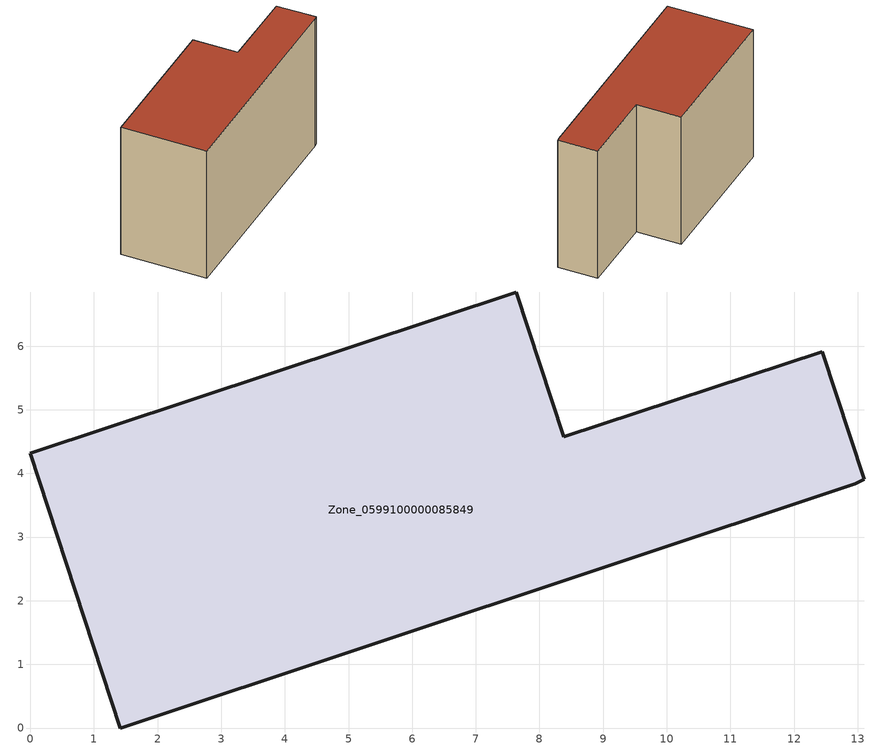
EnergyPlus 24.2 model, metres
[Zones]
Zone_0599100000085849
 floor ground (C_G): 8.38,4.58 12.44,5.91 13.1,3.91 12.96,3.84 1.41,0 0,4.32 7.64,6.85 z0
 wall outside (C_F): 1.41,0 12.96,3.84 13.1,3.91 12.44,5.91 8.38,4.58 7.64,6.85 0,4.32 1.41,0 z0:7.43
 roof outside (C_R): 7.64,6.85 0,4.32 1.41,0 12.96,3.84 13.1,3.91 12.44,5.91 8.38,4.58 z7.43
[BUILDING]
Pand.0599100000085849: North Axis=0; Terrain=City; Loads Convergence Tolerance Value=0.04; Temperature Convergence Tolerance Value=0.4; Solar Distribution=FullExterior; Maximum Number of Warmup Days=25; Minimum Number of Warmup Days=1
[Site:Location]
Rotterdam.The.Hague.AP_ZH_NLD Design_Conditions: Latitude=51.96; Longitude=4.45; Time Zone=1; Elevation=-4.5
[SITE:GROUNDTEMPERATURE:BUILDINGSURFACE]
18, 18, 18, 18, 18, 18, 18, 18, 18, 18, 18, 18
[MATERIAL] Thermal Absorptance=0.9; Solar Absorptance=0.7; Visible Absorptance=0.7
Name | Roughness | Thickness | Conductivity | Density | Specific Heat
G.TI.1946 | MediumSmooth | 0.15 | 1 | 540 | 1210
F.TI.1946 | Rough | 0.3 | 0.857143 | 1920 | 840
R.TI.1946 | MediumRough | 0.2 | 0.1 | 1500 | 1000
[CONSTRUCTION]
C_G: G.TI.1946
C_F: F.TI.1946
C_R: R.TI.1946
[ZONE]
Zone_0599100000085849: Type=1; Multiplier=1; Ceiling Height=Autocalculate; Volume=Autocalculate; Floor Area=autocalculate; Part of Total Floor Area=Yes
[ZONEINFILTRATION:DESIGNFLOWRATE]
Infil_Zone_0599100000085849: Zone or ZoneList or Space or SpaceList=Zone_0599100000085849; Schedule=AlwaysOn; Design Flow Rate Calculation Method=Flow/Area; Flow Rate per Floor Area=0.003; Constant Term Coefficient=1; Temperature Term Coefficient=0; Velocity Term Coefficient=0; Velocity Squared Term Coefficient=0
[HVACTEMPLATE:ZONE:IDEALLOADSAIRSYSTEM]
Zone_0599100000085849: Maximum Heating Supply Air Temperature=50; Minimum Cooling Supply Air Temperature=13; Maximum Heating Supply Air Humidity Ratio=0.0156; Minimum Cooling Supply Air Humidity Ratio=0.0077; Heating Limit=NoLimit; Cooling Limit=NoLimit; Dehumidification Control Type=ConstantSensibleHeatRatio; Cooling Sensible Heat Ratio=0.7; Dehumidification Setpoint=60; Humidification Control Type=None; Humidification Setpoint=30; Outdoor Air Method=None; Outdoor Air Flow Rate per Person=0.00944; Outdoor Air Flow Rate per Zone Floor Area=0; Outdoor Air Flow Rate per Zone=0; Demand Controlled Ventilation Type=None; Outdoor Air Economizer Type=NoEconomizer; Heat Recovery Type=None; Sensible Heat Recovery Effectiveness=0.7; Latent Heat Recovery Effectiveness=0.65
[ZONECONTROL:THERMOSTAT]
ThermostatControl_Zone_0599100000085849: Zone or ZoneList=Zone_0599100000085849; Control Type Schedule=DualSetpointControlType; Control 1=Thermostat_Zone_0599100000085849; Temperature Difference Between Cutout And Setpoint=0
[THERMOSTATSETPOINT:DUALSETPOINT]
Thermostat_Zone_0599100000085849: Heating Setpoint Temperature Schedule=HeatingSetpoint_Zone_0599100000085849; Cooling Setpoint Temperature Schedule=CoolingSetpoint_Zone_0599100000085849
[SCHEDULE:COMPACT]
HeatingSetpoint_Zone_0599100000085849: Through: 12/31, For: AllDays, Until: 24:00, 21
CoolingSetpoint_Zone_0599100000085849: Through: 12/31, For: AllDays, Until: 24:00, 24
DualSetpointControlType: Through: 12/31, For: AllDays, Until: 24:00, 4
AlwaysOn: Through: 12/31, For: AllDays, Until: 24:00, 1
